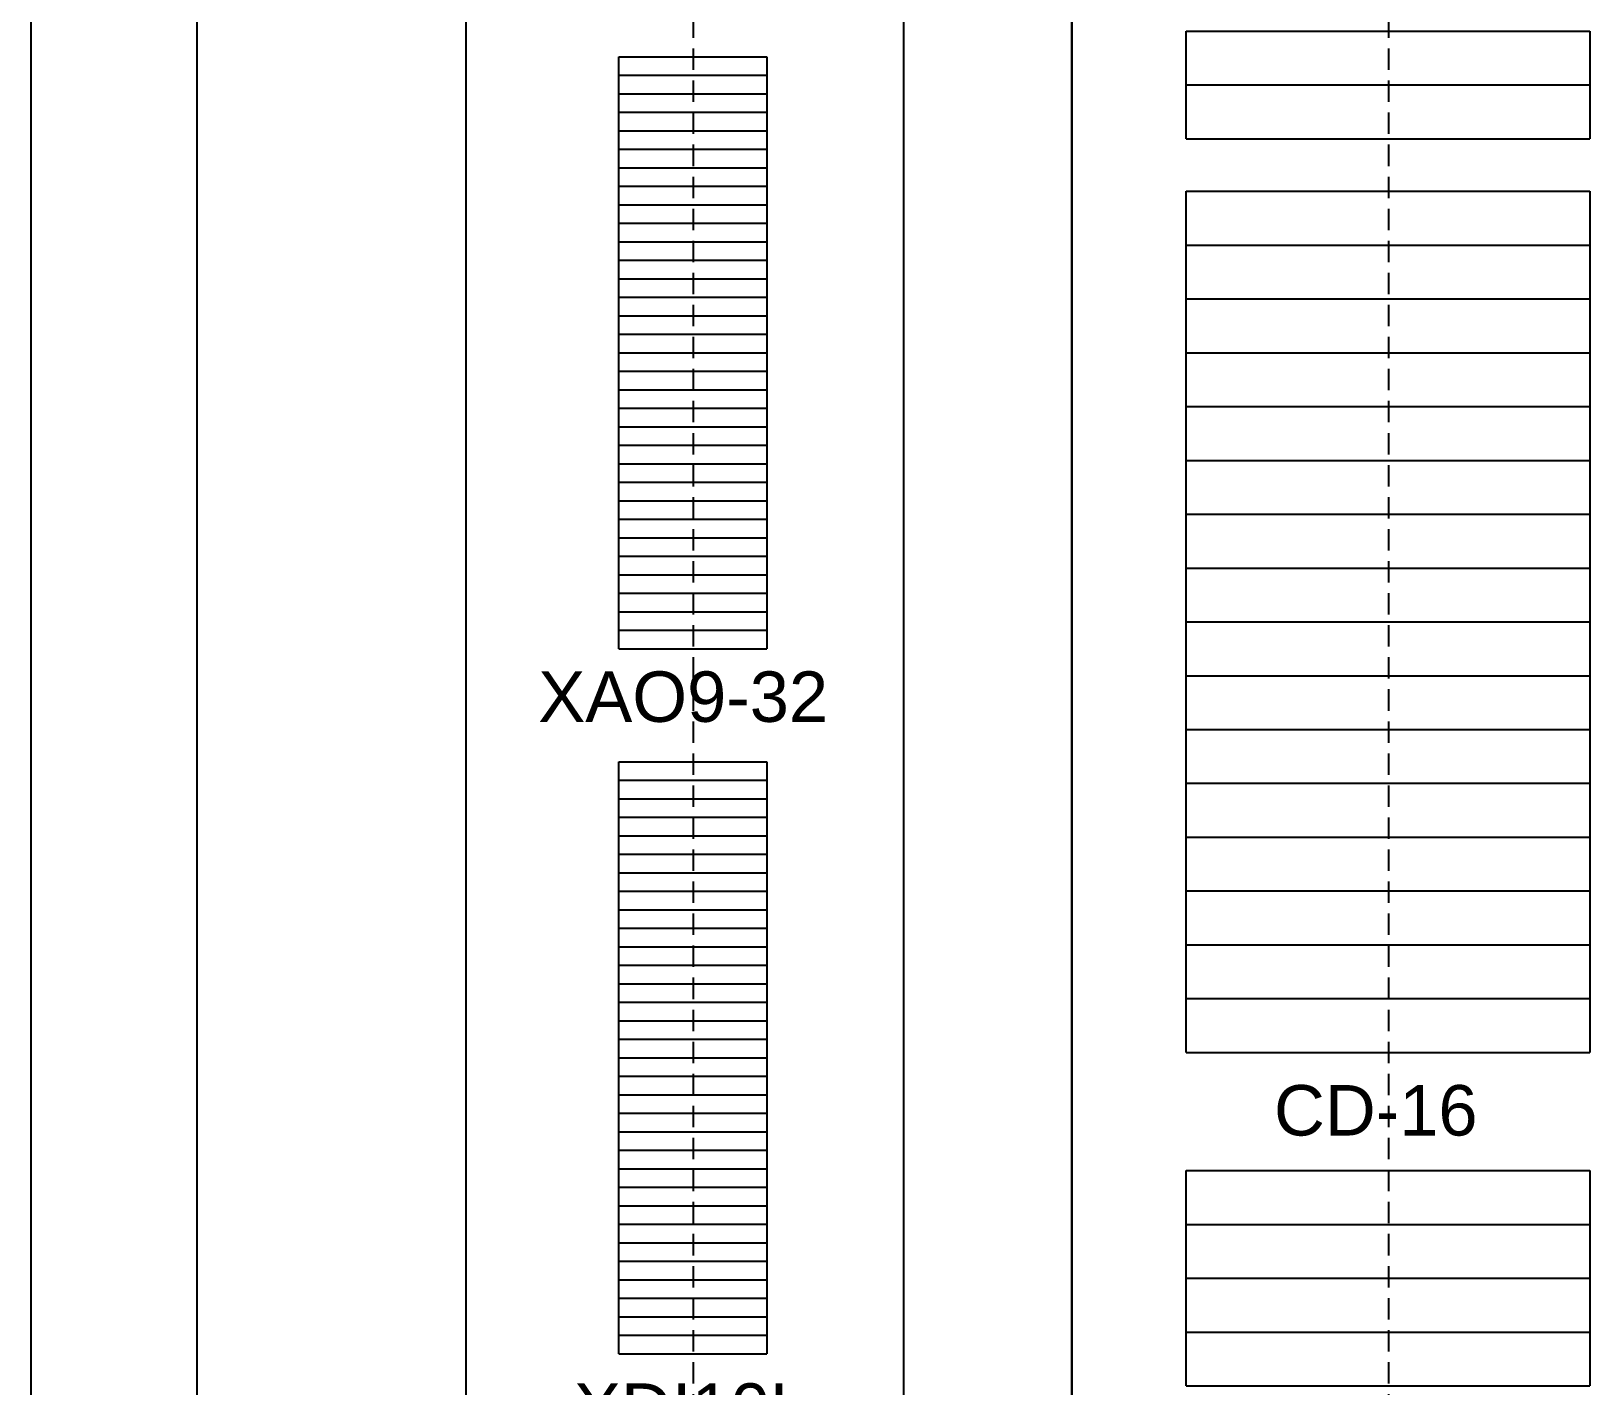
# Model space of a CAD drawing. Extents: x -159874 to -117758, y 9787 to 31117.
# Drawn here: x -148570.7 to -148107.3, y 25563 to 25965.7 of the extents above; entities that cross this region are included whole.
import ezdxf
from ezdxf.enums import TextEntityAlignment as Align

# ---------------------------------------------------------------- set-up
doc = ezdxf.new("R2010")
doc.units = 0
doc.linetypes.add('DASHED2', pattern=[9.525, 6.35, -3.175])
doc.layers.get('0').update_dxf_attribs({"linetype": 'CONTINUOUS'})
doc.styles.add('Arial', font='arial.ttf')

msp = doc.modelspace()

# ---------------------------------------------------------------- linework, layer by layer
at = {"color": 6}
msp.add_line((-148570.68407, 24582.60839), (-148570.68407, 26582.60839), dxfattribs=at)
at = {"color": 4}
for p, q in [((-148521.30907, 24832.60839), (-148521.30907, 26522.60839)), ((-148521.30907, 24632.60839), (-148521.30907, 26522.60839)), ((-148441.30907, 24782.60839), (-148441.30907, 26212.60839)), ((-148311.30907, 26212.60839), (-148311.30907, 24782.60839)), ((-148261.30907, 26212.60839), (-148261.30907, 24782.60839)), ((-148261.30907, 24782.60839), (-148261.30907, 26212.60839))]:
    msp.add_line(p, q, dxfattribs=at)
at = {"color": 1, "linetype": 'DASHED2'}
for p, q in [((-148373.80063, 24782.60839), (-148373.80063, 26212.60839)), ((-148167.07816, 24782.60839), (-148167.07816, 26212.60839))]:
    msp.add_line(p, q, dxfattribs=at)
at = {"color": 3}
for p, q in [((-148227.27654, 25965.69635), (-148107.27654, 25965.69635)), ((-148227.27654, 25965.69635), (-148107.27654, 25965.69635)), ((-148227.27654, 25965.69635), (-148107.27654, 25965.69635)), ((-148227.27654, 25965.69635), (-148107.27654, 25965.69635)), ((-148227.27654, 25949.69637), (-148227.27654, 25965.69635)), ((-148107.27654, 25965.69635), (-148107.27654, 25949.69637)), ((-148227.27654, 25949.69637), (-148107.27654, 25949.69637)), ((-148227.27654, 25949.69637), (-148107.27654, 25949.69637)), ((-148227.27654, 25949.69637), (-148107.27654, 25949.69637)), ((-148227.27654, 25949.69637), (-148107.27654, 25949.69637)), ((-148227.27654, 25949.69637), (-148107.27654, 25949.69637)), ((-148227.27654, 25949.69637), (-148107.27654, 25949.69637)), ((-148227.27654, 25949.69635), (-148107.27654, 25949.69635)), ((-148227.27654, 25949.69635), (-148107.27654, 25949.69635)), ((-148227.27654, 25949.69635), (-148107.27654, 25949.69635)), ((-148227.27654, 25949.69635), (-148107.27654, 25949.69635)), ((-148227.27654, 25933.69637), (-148227.27654, 25949.69635)), ((-148107.27654, 25949.69635), (-148107.27654, 25933.69637)), ((-148227.27654, 25933.69637), (-148107.27654, 25933.69637)), ((-148227.27654, 25933.69637), (-148107.27654, 25933.69637)), ((-148227.27654, 25933.69637), (-148107.27654, 25933.69637)), ((-148227.27654, 25933.69635), (-148107.27654, 25933.69635)), ((-148227.27654, 25933.69635), (-148107.27654, 25933.69635)), ((-148227.27654, 25918.08492), (-148107.27654, 25918.08492)), ((-148227.27654, 25918.08492), (-148107.27654, 25918.08492)), ((-148227.27654, 25918.08492), (-148107.27654, 25918.08492)), ((-148227.27654, 25918.0849), (-148107.27654, 25918.0849)), ((-148227.27654, 25918.0849), (-148107.27654, 25918.0849)), ((-148227.27654, 25902.08492), (-148227.27654, 25918.0849)), ((-148107.27654, 25918.0849), (-148107.27654, 25902.08492)), ((-148227.27654, 25902.08492), (-148107.27654, 25902.08492)), ((-148227.27654, 25902.08492), (-148107.27654, 25902.08492)), ((-148227.27654, 25902.08492), (-148107.27654, 25902.08492)), ((-148227.27654, 25902.08492), (-148107.27654, 25902.08492)), ((-148227.27654, 25902.08492), (-148107.27654, 25902.08492)), ((-148227.27654, 25902.08492), (-148107.27654, 25902.08492)), ((-148227.27654, 25902.0849), (-148107.27654, 25902.0849)), ((-148227.27654, 25902.0849), (-148107.27654, 25902.0849)), ((-148227.27654, 25902.0849), (-148107.27654, 25902.0849)), ((-148227.27654, 25902.0849), (-148107.27654, 25902.0849)), ((-148227.27654, 25886.08492), (-148227.27654, 25902.0849)), ((-148107.27654, 25902.0849), (-148107.27654, 25886.08492)), ((-148227.27654, 25886.08492), (-148107.27654, 25886.08492)), ((-148227.27654, 25886.08492), (-148107.27654, 25886.08492)), ((-148227.27654, 25886.08492), (-148107.27654, 25886.08492)), ((-148227.27654, 25886.08492), (-148107.27654, 25886.08492)), ((-148227.27654, 25886.08492), (-148107.27654, 25886.08492)), ((-148227.27654, 25886.08492), (-148107.27654, 25886.08492)), ((-148227.27654, 25886.0849), (-148107.27654, 25886.0849)), ((-148227.27654, 25886.0849), (-148107.27654, 25886.0849)), ((-148227.27654, 25886.0849), (-148107.27654, 25886.0849)), ((-148227.27654, 25886.0849), (-148107.27654, 25886.0849)), ((-148227.27654, 25870.08492), (-148227.27654, 25886.0849)), ((-148107.27654, 25886.0849), (-148107.27654, 25870.08492)), ((-148227.27654, 25870.08492), (-148107.27654, 25870.08492)), ((-148227.27654, 25870.08492), (-148107.27654, 25870.08492)), ((-148227.27654, 25870.08492), (-148107.27654, 25870.08492)), ((-148227.27654, 25870.08492), (-148107.27654, 25870.08492)), ((-148227.27654, 25870.08492), (-148107.27654, 25870.08492)), ((-148227.27654, 25870.08492), (-148107.27654, 25870.08492)), ((-148227.27654, 25870.0849), (-148107.27654, 25870.0849)), ((-148227.27654, 25870.0849), (-148107.27654, 25870.0849)), ((-148227.27654, 25870.0849), (-148107.27654, 25870.0849)), ((-148227.27654, 25870.0849), (-148107.27654, 25870.0849)), ((-148227.27654, 25854.08492), (-148227.27654, 25870.0849)), ((-148107.27654, 25870.0849), (-148107.27654, 25854.08492)), ((-148227.27654, 25854.08492), (-148107.27654, 25854.08492)), ((-148227.27654, 25854.08492), (-148107.27654, 25854.08492)), ((-148227.27654, 25854.08492), (-148107.27654, 25854.08492)), ((-148227.27654, 25854.08492), (-148107.27654, 25854.08492)), ((-148227.27654, 25854.08492), (-148107.27654, 25854.08492)), ((-148227.27654, 25854.08492), (-148107.27654, 25854.08492)), ((-148227.27654, 25854.0849), (-148107.27654, 25854.0849)), ((-148227.27654, 25854.0849), (-148107.27654, 25854.0849)), ((-148227.27654, 25854.0849), (-148107.27654, 25854.0849)), ((-148227.27654, 25854.0849), (-148107.27654, 25854.0849)), ((-148227.27654, 25838.08492), (-148227.27654, 25854.0849)), ((-148107.27654, 25854.0849), (-148107.27654, 25838.08492)), ((-148227.27654, 25838.08492), (-148107.27654, 25838.08492)), ((-148227.27654, 25838.08492), (-148107.27654, 25838.08492)), ((-148227.27654, 25838.08492), (-148107.27654, 25838.08492)), ((-148227.27654, 25838.08492), (-148107.27654, 25838.08492)), ((-148227.27654, 25838.08492), (-148107.27654, 25838.08492)), ((-148227.27654, 25838.08492), (-148107.27654, 25838.08492)), ((-148227.27654, 25838.0849), (-148107.27654, 25838.0849)), ((-148227.27654, 25838.0849), (-148107.27654, 25838.0849)), ((-148227.27654, 25838.0849), (-148107.27654, 25838.0849)), ((-148227.27654, 25838.0849), (-148107.27654, 25838.0849)), ((-148227.27654, 25822.08492), (-148227.27654, 25838.0849)), ((-148107.27654, 25838.0849), (-148107.27654, 25822.08492)), ((-148227.27654, 25822.08492), (-148107.27654, 25822.08492)), ((-148227.27654, 25822.08492), (-148107.27654, 25822.08492)), ((-148227.27654, 25822.08492), (-148107.27654, 25822.08492)), ((-148227.27654, 25822.08492), (-148107.27654, 25822.08492)), ((-148227.27654, 25822.08492), (-148107.27654, 25822.08492)), ((-148227.27654, 25822.08492), (-148107.27654, 25822.08492)), ((-148227.27654, 25822.0849), (-148107.27654, 25822.0849)), ((-148227.27654, 25822.0849), (-148107.27654, 25822.0849)), ((-148227.27654, 25822.0849), (-148107.27654, 25822.0849)), ((-148227.27654, 25822.0849), (-148107.27654, 25822.0849)), ((-148227.27654, 25806.08492), (-148227.27654, 25822.0849)), ((-148107.27654, 25822.0849), (-148107.27654, 25806.08492)), ((-148227.27654, 25806.08492), (-148107.27654, 25806.08492)), ((-148227.27654, 25806.08492), (-148107.27654, 25806.08492)), ((-148227.27654, 25806.08492), (-148107.27654, 25806.08492)), ((-148227.27654, 25806.08492), (-148107.27654, 25806.08492)), ((-148227.27654, 25806.08492), (-148107.27654, 25806.08492)), ((-148227.27654, 25806.08492), (-148107.27654, 25806.08492)), ((-148227.27654, 25806.0849), (-148107.27654, 25806.0849)), ((-148227.27654, 25806.0849), (-148107.27654, 25806.0849)), ((-148227.27654, 25806.0849), (-148107.27654, 25806.0849)), ((-148227.27654, 25806.0849), (-148107.27654, 25806.0849)), ((-148227.27654, 25790.08492), (-148227.27654, 25806.0849)), ((-148107.27654, 25806.0849), (-148107.27654, 25790.08492)), ((-148227.27654, 25790.08492), (-148107.27654, 25790.08492)), ((-148227.27654, 25790.08492), (-148107.27654, 25790.08492)), ((-148227.27654, 25790.08492), (-148107.27654, 25790.08492)), ((-148227.27654, 25790.08492), (-148107.27654, 25790.08492)), ((-148227.27654, 25790.08492), (-148107.27654, 25790.08492)), ((-148227.27654, 25790.08492), (-148107.27654, 25790.08492)), ((-148227.27654, 25790.0849), (-148107.27654, 25790.0849)), ((-148227.27654, 25790.0849), (-148107.27654, 25790.0849)), ((-148227.27654, 25790.0849), (-148107.27654, 25790.0849)), ((-148227.27654, 25790.0849), (-148107.27654, 25790.0849)), ((-148227.27654, 25774.08492), (-148227.27654, 25790.0849)), ((-148107.27654, 25790.0849), (-148107.27654, 25774.08492)), ((-148227.27654, 25774.08492), (-148107.27654, 25774.08492)), ((-148227.27654, 25774.08492), (-148107.27654, 25774.08492)), ((-148227.27654, 25774.08492), (-148107.27654, 25774.08492)), ((-148227.27654, 25774.08492), (-148107.27654, 25774.08492)), ((-148227.27654, 25774.08492), (-148107.27654, 25774.08492)), ((-148227.27654, 25774.08492), (-148107.27654, 25774.08492)), ((-148227.27654, 25774.0849), (-148107.27654, 25774.0849)), ((-148227.27654, 25774.0849), (-148107.27654, 25774.0849)), ((-148227.27654, 25774.0849), (-148107.27654, 25774.0849)), ((-148227.27654, 25774.0849), (-148107.27654, 25774.0849)), ((-148227.27654, 25758.08492), (-148227.27654, 25774.0849)), ((-148107.27654, 25774.0849), (-148107.27654, 25758.08492)), ((-148227.27654, 25758.08492), (-148107.27654, 25758.08492)), ((-148227.27654, 25758.08492), (-148107.27654, 25758.08492)), ((-148227.27654, 25758.08492), (-148107.27654, 25758.08492)), ((-148227.27654, 25758.08492), (-148107.27654, 25758.08492)), ((-148227.27654, 25758.08492), (-148107.27654, 25758.08492)), ((-148227.27654, 25758.08492), (-148107.27654, 25758.08492)), ((-148227.27654, 25758.0849), (-148107.27654, 25758.0849)), ((-148227.27654, 25758.0849), (-148107.27654, 25758.0849)), ((-148227.27654, 25758.0849), (-148107.27654, 25758.0849)), ((-148227.27654, 25758.0849), (-148107.27654, 25758.0849)), ((-148227.27654, 25742.08492), (-148227.27654, 25758.0849)), ((-148107.27654, 25758.0849), (-148107.27654, 25742.08492)), ((-148227.27654, 25742.08492), (-148107.27654, 25742.08492)), ((-148227.27654, 25742.08492), (-148107.27654, 25742.08492)), ((-148227.27654, 25742.08492), (-148107.27654, 25742.08492)), ((-148227.27654, 25742.08492), (-148107.27654, 25742.08492)), ((-148227.27654, 25742.08492), (-148107.27654, 25742.08492)), ((-148227.27654, 25742.08492), (-148107.27654, 25742.08492)), ((-148227.27654, 25742.0849), (-148107.27654, 25742.0849)), ((-148227.27654, 25742.0849), (-148107.27654, 25742.0849)), ((-148227.27654, 25742.0849), (-148107.27654, 25742.0849)), ((-148227.27654, 25742.0849), (-148107.27654, 25742.0849)), ((-148227.27654, 25726.08492), (-148227.27654, 25742.0849)), ((-148107.27654, 25742.0849), (-148107.27654, 25726.08492)), ((-148227.27654, 25726.08492), (-148107.27654, 25726.08492)), ((-148227.27654, 25726.08492), (-148107.27654, 25726.08492)), ((-148227.27654, 25726.08492), (-148107.27654, 25726.08492)), ((-148227.27654, 25726.08492), (-148107.27654, 25726.08492)), ((-148227.27654, 25726.08492), (-148107.27654, 25726.08492)), ((-148227.27654, 25726.08492), (-148107.27654, 25726.08492)), ((-148227.27654, 25726.0849), (-148107.27654, 25726.0849)), ((-148227.27654, 25726.0849), (-148107.27654, 25726.0849)), ((-148227.27654, 25726.0849), (-148107.27654, 25726.0849)), ((-148227.27654, 25726.0849), (-148107.27654, 25726.0849)), ((-148227.27654, 25710.08492), (-148227.27654, 25726.0849)), ((-148107.27654, 25726.0849), (-148107.27654, 25710.08492)), ((-148227.27654, 25710.08492), (-148107.27654, 25710.08492)), ((-148227.27654, 25710.08492), (-148107.27654, 25710.08492)), ((-148227.27654, 25710.08492), (-148107.27654, 25710.08492)), ((-148227.27654, 25710.08492), (-148107.27654, 25710.08492)), ((-148227.27654, 25710.08492), (-148107.27654, 25710.08492)), ((-148227.27654, 25710.08492), (-148107.27654, 25710.08492)), ((-148227.27654, 25710.0849), (-148107.27654, 25710.0849)), ((-148227.27654, 25710.0849), (-148107.27654, 25710.0849)), ((-148227.27654, 25710.0849), (-148107.27654, 25710.0849)), ((-148227.27654, 25710.0849), (-148107.27654, 25710.0849)), ((-148227.27654, 25694.08492), (-148227.27654, 25710.0849)), ((-148107.27654, 25710.0849), (-148107.27654, 25694.08492)), ((-148227.27654, 25694.08492), (-148107.27654, 25694.08492)), ((-148227.27654, 25694.08492), (-148107.27654, 25694.08492)), ((-148227.27654, 25694.08492), (-148107.27654, 25694.08492)), ((-148227.27654, 25694.08492), (-148107.27654, 25694.08492)), ((-148227.27654, 25694.08492), (-148107.27654, 25694.08492)), ((-148227.27654, 25694.08492), (-148107.27654, 25694.08492)), ((-148227.27654, 25694.0849), (-148107.27654, 25694.0849)), ((-148227.27654, 25694.0849), (-148107.27654, 25694.0849)), ((-148227.27654, 25694.0849), (-148107.27654, 25694.0849)), ((-148227.27654, 25694.0849), (-148107.27654, 25694.0849)), ((-148227.27654, 25678.08492), (-148227.27654, 25694.0849)), ((-148107.27654, 25694.0849), (-148107.27654, 25678.08492)), ((-148227.27654, 25678.08492), (-148107.27654, 25678.08492)), ((-148227.27654, 25678.08492), (-148107.27654, 25678.08492)), ((-148227.27654, 25678.08492), (-148107.27654, 25678.08492)), ((-148227.27654, 25678.08492), (-148107.27654, 25678.08492)), ((-148227.27654, 25678.08492), (-148107.27654, 25678.08492)), ((-148227.27654, 25678.08492), (-148107.27654, 25678.08492)), ((-148227.27654, 25678.0849), (-148107.27654, 25678.0849)), ((-148227.27654, 25678.0849), (-148107.27654, 25678.0849)), ((-148227.27654, 25678.0849), (-148107.27654, 25678.0849)), ((-148227.27654, 25678.0849), (-148107.27654, 25678.0849)), ((-148227.27654, 25662.08492), (-148227.27654, 25678.0849)), ((-148107.27654, 25678.0849), (-148107.27654, 25662.08492)), ((-148227.27654, 25662.08492), (-148107.27654, 25662.08492)), ((-148227.27654, 25662.08492), (-148107.27654, 25662.08492)), ((-148227.27654, 25662.08492), (-148107.27654, 25662.08492)), ((-148227.27654, 25662.0849), (-148107.27654, 25662.0849)), ((-148227.27654, 25662.0849), (-148107.27654, 25662.0849)), ((-148227.27654, 25626.96431), (-148107.27654, 25626.96431)), ((-148227.27654, 25626.9643), (-148107.27654, 25626.9643)), ((-148227.27654, 25610.96431), (-148227.27654, 25626.9643)), ((-148107.27654, 25626.9643), (-148107.27654, 25610.96431)), ((-148227.27654, 25610.96431), (-148107.27654, 25610.96431)), ((-148227.27654, 25610.96431), (-148107.27654, 25610.96431)), ((-148227.27654, 25610.96431), (-148107.27654, 25610.96431)), ((-148227.27654, 25610.96431), (-148107.27654, 25610.96431)), ((-148227.27654, 25610.9643), (-148107.27654, 25610.9643)), ((-148227.27654, 25610.9643), (-148107.27654, 25610.9643)), ((-148227.27654, 25610.9643), (-148107.27654, 25610.9643)), ((-148227.27654, 25594.96431), (-148227.27654, 25610.9643)), ((-148107.27654, 25610.9643), (-148107.27654, 25594.96431)), ((-148227.27654, 25594.96431), (-148107.27654, 25594.96431)), ((-148227.27654, 25594.96431), (-148107.27654, 25594.96431)), ((-148227.27654, 25594.96431), (-148107.27654, 25594.96431)), ((-148227.27654, 25594.96431), (-148107.27654, 25594.96431)), ((-148227.27654, 25594.9643), (-148107.27654, 25594.9643)), ((-148227.27654, 25594.9643), (-148107.27654, 25594.9643)), ((-148227.27654, 25594.9643), (-148107.27654, 25594.9643)), ((-148227.27654, 25578.96431), (-148227.27654, 25594.9643)), ((-148107.27654, 25594.9643), (-148107.27654, 25578.96431)), ((-148227.27654, 25578.96431), (-148107.27654, 25578.96431)), ((-148227.27654, 25578.96431), (-148107.27654, 25578.96431)), ((-148227.27654, 25578.96431), (-148107.27654, 25578.96431)), ((-148227.27654, 25578.96431), (-148107.27654, 25578.96431)), ((-148227.27654, 25578.9643), (-148107.27654, 25578.9643)), ((-148227.27654, 25578.9643), (-148107.27654, 25578.9643)), ((-148227.27654, 25578.9643), (-148107.27654, 25578.9643)), ((-148227.27654, 25562.96431), (-148227.27654, 25578.9643)), ((-148107.27654, 25578.9643), (-148107.27654, 25562.96431)), ((-148227.27654, 25562.96431), (-148107.27654, 25562.96431)), ((-148227.27654, 25562.96431), (-148107.27654, 25562.96431)), ((-148227.27654, 25562.96431), (-148107.27654, 25562.96431)), ((-148227.27654, 25562.96431), (-148107.27654, 25562.96431))]:
    msp.add_line(p, q, dxfattribs=at)
at = {"color": 0}
for p, q in [((-148396.00948, 25952.60757), (-148396.00948, 25958.10757)), ((-148396.00948, 25958.10757), (-148352.00948, 25958.10757)), ((-148352.00948, 25958.10757), (-148352.00948, 25952.60757)), ((-148396.00948, 25952.60757), (-148352.00948, 25952.60757)), ((-148396.00948, 25952.60757), (-148352.00948, 25952.60757)), ((-148396.00948, 25952.60757), (-148352.00948, 25952.60757)), ((-148396.00948, 25947.10757), (-148396.00948, 25952.60757)), ((-148396.00948, 25952.60757), (-148352.00948, 25952.60757)), ((-148352.00948, 25952.60757), (-148352.00948, 25947.10757)), ((-148396.00948, 25947.10757), (-148352.00948, 25947.10757)), ((-148396.00948, 25947.10757), (-148352.00948, 25947.10757)), ((-148396.00948, 25947.10757), (-148352.00948, 25947.10757)), ((-148396.00948, 25941.60757), (-148396.00948, 25947.10757)), ((-148396.00948, 25947.10757), (-148352.00948, 25947.10757)), ((-148352.00948, 25947.10757), (-148352.00948, 25941.60757)), ((-148396.00948, 25941.60757), (-148352.00948, 25941.60757)), ((-148396.00948, 25941.60757), (-148352.00948, 25941.60757)), ((-148396.00948, 25941.60757), (-148352.00948, 25941.60757)), ((-148396.00948, 25936.10757), (-148396.00948, 25941.60757)), ((-148396.00948, 25941.60757), (-148352.00948, 25941.60757)), ((-148352.00948, 25941.60757), (-148352.00948, 25936.10757)), ((-148396.00948, 25936.10757), (-148352.00948, 25936.10757)), ((-148396.00948, 25936.10757), (-148352.00948, 25936.10757)), ((-148396.00948, 25936.10757), (-148352.00948, 25936.10757)), ((-148396.00948, 25930.60757), (-148396.00948, 25936.10757)), ((-148396.00948, 25936.10757), (-148352.00948, 25936.10757)), ((-148352.00948, 25936.10757), (-148352.00948, 25930.60757)), ((-148396.00948, 25930.60757), (-148352.00948, 25930.60757)), ((-148396.00948, 25930.60757), (-148352.00948, 25930.60757)), ((-148396.00948, 25930.60757), (-148352.00948, 25930.60757)), ((-148396.00948, 25925.10757), (-148396.00948, 25930.60757)), ((-148396.00948, 25930.60757), (-148352.00948, 25930.60757)), ((-148352.00948, 25930.60757), (-148352.00948, 25925.10757)), ((-148396.00948, 25925.10757), (-148352.00948, 25925.10757)), ((-148396.00948, 25925.10757), (-148352.00948, 25925.10757)), ((-148396.00948, 25925.10757), (-148352.00948, 25925.10757)), ((-148396.00948, 25919.60757), (-148396.00948, 25925.10757)), ((-148396.00948, 25925.10757), (-148352.00948, 25925.10757)), ((-148352.00948, 25925.10757), (-148352.00948, 25919.60757)), ((-148396.00948, 25919.60757), (-148352.00948, 25919.60757)), ((-148396.00948, 25919.60757), (-148352.00948, 25919.60757)), ((-148396.00948, 25919.60757), (-148352.00948, 25919.60757)), ((-148396.00948, 25914.10757), (-148396.00948, 25919.60757)), ((-148396.00948, 25919.60757), (-148352.00948, 25919.60757)), ((-148352.00948, 25919.60757), (-148352.00948, 25914.10757)), ((-148396.00948, 25914.10757), (-148352.00948, 25914.10757)), ((-148396.00948, 25914.10757), (-148352.00948, 25914.10757)), ((-148396.00948, 25914.10757), (-148352.00948, 25914.10757)), ((-148396.00948, 25908.60757), (-148396.00948, 25914.10757)), ((-148396.00948, 25914.10757), (-148352.00948, 25914.10757)), ((-148352.00948, 25914.10757), (-148352.00948, 25908.60757)), ((-148396.00948, 25908.60757), (-148352.00948, 25908.60757)), ((-148396.00948, 25908.60757), (-148352.00948, 25908.60757)), ((-148396.00948, 25908.60757), (-148352.00948, 25908.60757)), ((-148396.00948, 25903.10757), (-148396.00948, 25908.60757)), ((-148396.00948, 25908.60757), (-148352.00948, 25908.60757)), ((-148352.00948, 25908.60757), (-148352.00948, 25903.10757)), ((-148396.00948, 25903.10757), (-148352.00948, 25903.10757)), ((-148396.00948, 25903.10757), (-148352.00948, 25903.10757)), ((-148396.00948, 25903.10757), (-148352.00948, 25903.10757)), ((-148396.00948, 25897.60757), (-148396.00948, 25903.10757)), ((-148396.00948, 25903.10757), (-148352.00948, 25903.10757)), ((-148352.00948, 25903.10757), (-148352.00948, 25897.60757)), ((-148396.00948, 25897.60757), (-148352.00948, 25897.60757)), ((-148396.00948, 25897.60757), (-148352.00948, 25897.60757)), ((-148396.00948, 25897.60757), (-148352.00948, 25897.60757)), ((-148396.00948, 25892.10757), (-148396.00948, 25897.60757)), ((-148396.00948, 25897.60757), (-148352.00948, 25897.60757)), ((-148352.00948, 25897.60757), (-148352.00948, 25892.10757)), ((-148396.00948, 25892.10757), (-148352.00948, 25892.10757)), ((-148396.00948, 25892.10757), (-148352.00948, 25892.10757)), ((-148396.00948, 25892.10757), (-148352.00948, 25892.10757)), ((-148396.00948, 25886.60757), (-148396.00948, 25892.10757)), ((-148396.00948, 25892.10757), (-148352.00948, 25892.10757)), ((-148352.00948, 25892.10757), (-148352.00948, 25886.60757)), ((-148396.00948, 25886.60757), (-148352.00948, 25886.60757)), ((-148396.00948, 25886.60757), (-148352.00948, 25886.60757)), ((-148396.00948, 25886.60757), (-148352.00948, 25886.60757)), ((-148396.00948, 25881.10757), (-148396.00948, 25886.60757)), ((-148396.00948, 25886.60757), (-148352.00948, 25886.60757)), ((-148352.00948, 25886.60757), (-148352.00948, 25881.10757)), ((-148396.00948, 25881.10757), (-148352.00948, 25881.10757)), ((-148396.00948, 25881.10757), (-148352.00948, 25881.10757)), ((-148396.00948, 25881.10757), (-148352.00948, 25881.10757)), ((-148396.00948, 25875.60757), (-148396.00948, 25881.10757)), ((-148396.00948, 25881.10757), (-148352.00948, 25881.10757)), ((-148352.00948, 25881.10757), (-148352.00948, 25875.60757)), ((-148396.00948, 25875.60757), (-148352.00948, 25875.60757)), ((-148396.00948, 25875.60757), (-148352.00948, 25875.60757)), ((-148396.00948, 25875.60757), (-148352.00948, 25875.60757)), ((-148396.00948, 25870.10757), (-148396.00948, 25875.60757)), ((-148396.00948, 25875.60757), (-148352.00948, 25875.60757)), ((-148352.00948, 25875.60757), (-148352.00948, 25870.10757)), ((-148396.00948, 25870.10757), (-148352.00948, 25870.10757)), ((-148396.00948, 25870.10757), (-148352.00948, 25870.10757)), ((-148396.00948, 25870.10757), (-148352.00948, 25870.10757)), ((-148396.00948, 25864.60757), (-148396.00948, 25870.10757)), ((-148396.00948, 25870.10757), (-148352.00948, 25870.10757)), ((-148352.00948, 25870.10757), (-148352.00948, 25864.60757)), ((-148396.00948, 25864.60757), (-148352.00948, 25864.60757)), ((-148396.00948, 25864.60757), (-148352.00948, 25864.60757)), ((-148396.00948, 25864.60757), (-148352.00948, 25864.60757)), ((-148396.00948, 25859.10757), (-148396.00948, 25864.60757)), ((-148396.00948, 25864.60757), (-148352.00948, 25864.60757)), ((-148352.00948, 25864.60757), (-148352.00948, 25859.10757)), ((-148396.00948, 25859.10757), (-148352.00948, 25859.10757)), ((-148396.00948, 25859.10757), (-148352.00948, 25859.10757)), ((-148396.00948, 25859.10757), (-148352.00948, 25859.10757)), ((-148396.00948, 25853.60757), (-148396.00948, 25859.10757)), ((-148396.00948, 25859.10757), (-148352.00948, 25859.10757)), ((-148352.00948, 25859.10757), (-148352.00948, 25853.60757)), ((-148396.00948, 25853.60757), (-148352.00948, 25853.60757)), ((-148396.00948, 25853.60757), (-148352.00948, 25853.60757)), ((-148396.00948, 25853.60757), (-148352.00948, 25853.60757)), ((-148396.00948, 25848.10757), (-148396.00948, 25853.60757)), ((-148396.00948, 25853.60757), (-148352.00948, 25853.60757)), ((-148352.00948, 25853.60757), (-148352.00948, 25848.10757)), ((-148396.00948, 25848.10757), (-148352.00948, 25848.10757)), ((-148396.00948, 25848.10757), (-148352.00948, 25848.10757)), ((-148396.00948, 25848.10757), (-148352.00948, 25848.10757)), ((-148396.00948, 25842.60757), (-148396.00948, 25848.10757)), ((-148396.00948, 25848.10757), (-148352.00948, 25848.10757)), ((-148352.00948, 25848.10757), (-148352.00948, 25842.60757)), ((-148396.00948, 25842.60757), (-148352.00948, 25842.60757)), ((-148396.00948, 25842.60757), (-148352.00948, 25842.60757)), ((-148396.00948, 25842.60757), (-148352.00948, 25842.60757)), ((-148396.00948, 25837.10757), (-148396.00948, 25842.60757)), ((-148396.00948, 25842.60757), (-148352.00948, 25842.60757)), ((-148352.00948, 25842.60757), (-148352.00948, 25837.10757)), ((-148396.00948, 25837.10757), (-148352.00948, 25837.10757)), ((-148396.00948, 25837.10757), (-148352.00948, 25837.10757)), ((-148396.00948, 25837.10757), (-148352.00948, 25837.10757)), ((-148396.00948, 25831.60757), (-148396.00948, 25837.10757)), ((-148396.00948, 25837.10757), (-148352.00948, 25837.10757)), ((-148352.00948, 25837.10757), (-148352.00948, 25831.60757)), ((-148396.00948, 25831.60757), (-148352.00948, 25831.60757)), ((-148396.00948, 25831.60757), (-148352.00948, 25831.60757)), ((-148396.00948, 25831.60757), (-148352.00948, 25831.60757)), ((-148396.00948, 25826.10757), (-148396.00948, 25831.60757)), ((-148396.00948, 25831.60757), (-148352.00948, 25831.60757)), ((-148352.00948, 25831.60757), (-148352.00948, 25826.10757)), ((-148396.00948, 25826.10757), (-148352.00948, 25826.10757)), ((-148396.00948, 25826.10757), (-148352.00948, 25826.10757)), ((-148396.00948, 25826.10757), (-148352.00948, 25826.10757)), ((-148396.00948, 25820.60757), (-148396.00948, 25826.10757)), ((-148396.00948, 25826.10757), (-148352.00948, 25826.10757)), ((-148352.00948, 25826.10757), (-148352.00948, 25820.60757)), ((-148396.00948, 25820.60757), (-148352.00948, 25820.60757)), ((-148396.00948, 25820.60757), (-148352.00948, 25820.60757)), ((-148396.00948, 25820.60757), (-148352.00948, 25820.60757)), ((-148396.00948, 25815.10757), (-148396.00948, 25820.60757)), ((-148396.00948, 25820.60757), (-148352.00948, 25820.60757)), ((-148352.00948, 25820.60757), (-148352.00948, 25815.10757)), ((-148396.00948, 25815.10757), (-148352.00948, 25815.10757)), ((-148396.00948, 25815.10757), (-148352.00948, 25815.10757)), ((-148396.00948, 25815.10757), (-148352.00948, 25815.10757)), ((-148396.00948, 25809.60757), (-148396.00948, 25815.10757)), ((-148396.00948, 25815.10757), (-148352.00948, 25815.10757)), ((-148352.00948, 25815.10757), (-148352.00948, 25809.60757)), ((-148396.00948, 25809.60757), (-148352.00948, 25809.60757)), ((-148396.00948, 25809.60757), (-148352.00948, 25809.60757)), ((-148396.00948, 25809.60757), (-148352.00948, 25809.60757)), ((-148396.00948, 25804.10757), (-148396.00948, 25809.60757)), ((-148396.00948, 25809.60757), (-148352.00948, 25809.60757)), ((-148352.00948, 25809.60757), (-148352.00948, 25804.10757)), ((-148396.00948, 25804.10757), (-148352.00948, 25804.10757)), ((-148396.00948, 25804.10757), (-148352.00948, 25804.10757)), ((-148396.00948, 25804.10757), (-148352.00948, 25804.10757)), ((-148396.00948, 25798.60757), (-148396.00948, 25804.10757)), ((-148396.00948, 25804.10757), (-148352.00948, 25804.10757)), ((-148352.00948, 25804.10757), (-148352.00948, 25798.60757)), ((-148396.00948, 25798.60757), (-148352.00948, 25798.60757)), ((-148396.00948, 25798.60757), (-148352.00948, 25798.60757)), ((-148396.00948, 25798.60757), (-148352.00948, 25798.60757)), ((-148396.00948, 25793.10757), (-148396.00948, 25798.60757)), ((-148396.00948, 25798.60757), (-148352.00948, 25798.60757)), ((-148352.00948, 25798.60757), (-148352.00948, 25793.10757)), ((-148396.00948, 25793.10757), (-148352.00948, 25793.10757)), ((-148396.00948, 25793.10757), (-148352.00948, 25793.10757)), ((-148396.00948, 25793.10757), (-148352.00948, 25793.10757)), ((-148396.00948, 25787.60757), (-148396.00948, 25793.10757)), ((-148396.00948, 25793.10757), (-148352.00948, 25793.10757)), ((-148352.00948, 25793.10757), (-148352.00948, 25787.60757)), ((-148396.00948, 25787.60757), (-148352.00948, 25787.60757)), ((-148396.00948, 25787.60757), (-148352.00948, 25787.60757)), ((-148396.00948, 25787.60757), (-148352.00948, 25787.60757)), ((-148396.00948, 25782.10757), (-148396.00948, 25787.60757)), ((-148396.00948, 25787.60757), (-148352.00948, 25787.60757)), ((-148352.00948, 25787.60757), (-148352.00948, 25782.10757)), ((-148396.00948, 25782.10757), (-148352.00948, 25782.10757)), ((-148396.00948, 25782.10757), (-148352.00948, 25782.10757)), ((-148396.00948, 25782.10757), (-148352.00948, 25782.10757)), ((-148396.00948, 25743.01742), (-148396.00948, 25748.51742)), ((-148396.00948, 25748.51742), (-148352.00948, 25748.51742)), ((-148352.00948, 25748.51742), (-148352.00948, 25743.01742)), ((-148396.00948, 25743.01742), (-148352.00948, 25743.01742)), ((-148396.00948, 25743.01742), (-148352.00948, 25743.01742)), ((-148396.00948, 25743.01742), (-148352.00948, 25743.01742)), ((-148396.00948, 25737.51742), (-148396.00948, 25743.01742)), ((-148396.00948, 25743.01742), (-148352.00948, 25743.01742)), ((-148352.00948, 25743.01742), (-148352.00948, 25737.51742)), ((-148396.00948, 25737.51742), (-148352.00948, 25737.51742)), ((-148396.00948, 25737.51742), (-148352.00948, 25737.51742)), ((-148396.00948, 25737.51742), (-148352.00948, 25737.51742)), ((-148396.00948, 25732.01742), (-148396.00948, 25737.51742)), ((-148396.00948, 25737.51742), (-148352.00948, 25737.51742)), ((-148352.00948, 25737.51742), (-148352.00948, 25732.01742)), ((-148396.00948, 25732.01742), (-148352.00948, 25732.01742)), ((-148396.00948, 25732.01742), (-148352.00948, 25732.01742)), ((-148396.00948, 25732.01742), (-148352.00948, 25732.01742)), ((-148396.00948, 25726.51742), (-148396.00948, 25732.01742)), ((-148396.00948, 25732.01742), (-148352.00948, 25732.01742)), ((-148352.00948, 25732.01742), (-148352.00948, 25726.51742)), ((-148396.00948, 25726.51742), (-148352.00948, 25726.51742)), ((-148396.00948, 25726.51742), (-148352.00948, 25726.51742)), ((-148396.00948, 25726.51742), (-148352.00948, 25726.51742)), ((-148396.00948, 25721.01742), (-148396.00948, 25726.51742)), ((-148396.00948, 25726.51742), (-148352.00948, 25726.51742)), ((-148352.00948, 25726.51742), (-148352.00948, 25721.01742)), ((-148396.00948, 25721.01742), (-148352.00948, 25721.01742)), ((-148396.00948, 25721.01742), (-148352.00948, 25721.01742)), ((-148396.00948, 25721.01742), (-148352.00948, 25721.01742)), ((-148396.00948, 25715.51742), (-148396.00948, 25721.01742)), ((-148396.00948, 25721.01742), (-148352.00948, 25721.01742)), ((-148352.00948, 25721.01742), (-148352.00948, 25715.51742)), ((-148396.00948, 25715.51742), (-148352.00948, 25715.51742)), ((-148396.00948, 25715.51742), (-148352.00948, 25715.51742)), ((-148396.00948, 25715.51742), (-148352.00948, 25715.51742)), ((-148396.00948, 25710.01742), (-148396.00948, 25715.51742)), ((-148396.00948, 25715.51742), (-148352.00948, 25715.51742)), ((-148352.00948, 25715.51742), (-148352.00948, 25710.01742)), ((-148396.00948, 25710.01742), (-148352.00948, 25710.01742)), ((-148396.00948, 25710.01742), (-148352.00948, 25710.01742)), ((-148396.00948, 25710.01742), (-148352.00948, 25710.01742)), ((-148396.00948, 25704.51742), (-148396.00948, 25710.01742)), ((-148396.00948, 25710.01742), (-148352.00948, 25710.01742)), ((-148352.00948, 25710.01742), (-148352.00948, 25704.51742)), ((-148396.00948, 25704.51742), (-148352.00948, 25704.51742)), ((-148396.00948, 25704.51742), (-148352.00948, 25704.51742)), ((-148396.00948, 25704.51742), (-148352.00948, 25704.51742)), ((-148396.00948, 25699.01742), (-148396.00948, 25704.51742)), ((-148396.00948, 25704.51742), (-148352.00948, 25704.51742)), ((-148352.00948, 25704.51742), (-148352.00948, 25699.01742)), ((-148396.00948, 25699.01742), (-148352.00948, 25699.01742)), ((-148396.00948, 25699.01742), (-148352.00948, 25699.01742)), ((-148396.00948, 25699.01742), (-148352.00948, 25699.01742)), ((-148396.00948, 25693.51742), (-148396.00948, 25699.01742)), ((-148396.00948, 25699.01742), (-148352.00948, 25699.01742)), ((-148352.00948, 25699.01742), (-148352.00948, 25693.51742)), ((-148396.00948, 25693.51742), (-148352.00948, 25693.51742)), ((-148396.00948, 25693.51742), (-148352.00948, 25693.51742)), ((-148396.00948, 25693.51742), (-148352.00948, 25693.51742)), ((-148396.00948, 25688.01742), (-148396.00948, 25693.51742)), ((-148396.00948, 25693.51742), (-148352.00948, 25693.51742)), ((-148352.00948, 25693.51742), (-148352.00948, 25688.01742)), ((-148396.00948, 25688.01742), (-148352.00948, 25688.01742)), ((-148396.00948, 25688.01742), (-148352.00948, 25688.01742)), ((-148396.00948, 25688.01742), (-148352.00948, 25688.01742)), ((-148396.00948, 25682.51742), (-148396.00948, 25688.01742)), ((-148396.00948, 25688.01742), (-148352.00948, 25688.01742)), ((-148352.00948, 25688.01742), (-148352.00948, 25682.51742)), ((-148396.00948, 25682.51742), (-148352.00948, 25682.51742)), ((-148396.00948, 25682.51742), (-148352.00948, 25682.51742)), ((-148396.00948, 25682.51742), (-148352.00948, 25682.51742)), ((-148396.00948, 25677.01742), (-148396.00948, 25682.51742)), ((-148396.00948, 25682.51742), (-148352.00948, 25682.51742)), ((-148352.00948, 25682.51742), (-148352.00948, 25677.01742)), ((-148396.00948, 25677.01742), (-148352.00948, 25677.01742)), ((-148396.00948, 25677.01742), (-148352.00948, 25677.01742)), ((-148396.00948, 25677.01742), (-148352.00948, 25677.01742)), ((-148396.00948, 25671.51742), (-148396.00948, 25677.01742)), ((-148396.00948, 25677.01742), (-148352.00948, 25677.01742)), ((-148352.00948, 25677.01742), (-148352.00948, 25671.51742)), ((-148396.00948, 25671.51742), (-148352.00948, 25671.51742)), ((-148396.00948, 25671.51742), (-148352.00948, 25671.51742)), ((-148396.00948, 25671.51742), (-148352.00948, 25671.51742)), ((-148396.00948, 25666.01742), (-148396.00948, 25671.51742)), ((-148396.00948, 25671.51742), (-148352.00948, 25671.51742)), ((-148352.00948, 25671.51742), (-148352.00948, 25666.01742)), ((-148396.00948, 25666.01742), (-148352.00948, 25666.01742)), ((-148396.00948, 25666.01742), (-148352.00948, 25666.01742)), ((-148396.00948, 25666.01742), (-148352.00948, 25666.01742)), ((-148396.00948, 25660.51742), (-148396.00948, 25666.01742)), ((-148396.00948, 25666.01742), (-148352.00948, 25666.01742)), ((-148352.00948, 25666.01742), (-148352.00948, 25660.51742)), ((-148396.00948, 25660.51742), (-148352.00948, 25660.51742)), ((-148396.00948, 25660.51742), (-148352.00948, 25660.51742)), ((-148396.00948, 25660.51742), (-148352.00948, 25660.51742)), ((-148396.00948, 25655.01742), (-148396.00948, 25660.51742)), ((-148396.00948, 25660.51742), (-148352.00948, 25660.51742)), ((-148352.00948, 25660.51742), (-148352.00948, 25655.01742)), ((-148396.00948, 25655.01742), (-148352.00948, 25655.01742)), ((-148396.00948, 25655.01742), (-148352.00948, 25655.01742)), ((-148396.00948, 25655.01742), (-148352.00948, 25655.01742)), ((-148396.00948, 25649.51742), (-148396.00948, 25655.01742)), ((-148396.00948, 25655.01742), (-148352.00948, 25655.01742)), ((-148352.00948, 25655.01742), (-148352.00948, 25649.51742)), ((-148396.00948, 25649.51742), (-148352.00948, 25649.51742)), ((-148396.00948, 25649.51742), (-148352.00948, 25649.51742)), ((-148396.00948, 25649.51742), (-148352.00948, 25649.51742)), ((-148396.00948, 25644.01742), (-148396.00948, 25649.51742)), ((-148396.00948, 25649.51742), (-148352.00948, 25649.51742)), ((-148352.00948, 25649.51742), (-148352.00948, 25644.01742)), ((-148396.00948, 25644.01742), (-148352.00948, 25644.01742)), ((-148396.00948, 25644.01742), (-148352.00948, 25644.01742)), ((-148396.00948, 25644.01742), (-148352.00948, 25644.01742)), ((-148396.00948, 25638.51742), (-148396.00948, 25644.01742)), ((-148396.00948, 25644.01742), (-148352.00948, 25644.01742)), ((-148352.00948, 25644.01742), (-148352.00948, 25638.51742)), ((-148396.00948, 25638.51742), (-148352.00948, 25638.51742)), ((-148396.00948, 25638.51742), (-148352.00948, 25638.51742)), ((-148396.00948, 25638.51742), (-148352.00948, 25638.51742)), ((-148396.00948, 25633.01742), (-148396.00948, 25638.51742)), ((-148396.00948, 25638.51742), (-148352.00948, 25638.51742)), ((-148352.00948, 25638.51742), (-148352.00948, 25633.01742)), ((-148396.00948, 25633.01742), (-148352.00948, 25633.01742)), ((-148396.00948, 25633.01742), (-148352.00948, 25633.01742)), ((-148396.00948, 25633.01742), (-148352.00948, 25633.01742)), ((-148396.00948, 25627.51742), (-148396.00948, 25633.01742)), ((-148396.00948, 25633.01742), (-148352.00948, 25633.01742)), ((-148352.00948, 25633.01742), (-148352.00948, 25627.51742)), ((-148396.00948, 25627.51742), (-148352.00948, 25627.51742)), ((-148396.00948, 25627.51742), (-148352.00948, 25627.51742)), ((-148396.00948, 25627.51742), (-148352.00948, 25627.51742)), ((-148396.00948, 25622.01742), (-148396.00948, 25627.51742)), ((-148396.00948, 25627.51742), (-148352.00948, 25627.51742)), ((-148352.00948, 25627.51742), (-148352.00948, 25622.01742)), ((-148396.00948, 25622.01742), (-148352.00948, 25622.01742)), ((-148396.00948, 25622.01742), (-148352.00948, 25622.01742)), ((-148396.00948, 25622.01742), (-148352.00948, 25622.01742)), ((-148396.00948, 25616.51742), (-148396.00948, 25622.01742)), ((-148396.00948, 25622.01742), (-148352.00948, 25622.01742)), ((-148352.00948, 25622.01742), (-148352.00948, 25616.51742)), ((-148396.00948, 25616.51742), (-148352.00948, 25616.51742)), ((-148396.00948, 25616.51742), (-148352.00948, 25616.51742)), ((-148396.00948, 25616.51742), (-148352.00948, 25616.51742)), ((-148396.00948, 25611.01742), (-148396.00948, 25616.51742)), ((-148396.00948, 25616.51742), (-148352.00948, 25616.51742)), ((-148352.00948, 25616.51742), (-148352.00948, 25611.01742)), ((-148396.00948, 25611.01742), (-148352.00948, 25611.01742)), ((-148396.00948, 25611.01742), (-148352.00948, 25611.01742)), ((-148396.00948, 25611.01742), (-148352.00948, 25611.01742)), ((-148396.00948, 25605.51742), (-148396.00948, 25611.01742)), ((-148396.00948, 25611.01742), (-148352.00948, 25611.01742)), ((-148352.00948, 25611.01742), (-148352.00948, 25605.51742)), ((-148396.00948, 25605.51742), (-148352.00948, 25605.51742)), ((-148396.00948, 25605.51742), (-148352.00948, 25605.51742)), ((-148396.00948, 25605.51742), (-148352.00948, 25605.51742)), ((-148396.00948, 25600.01742), (-148396.00948, 25605.51742)), ((-148396.00948, 25605.51742), (-148352.00948, 25605.51742)), ((-148352.00948, 25605.51742), (-148352.00948, 25600.01742)), ((-148396.00948, 25600.01742), (-148352.00948, 25600.01742)), ((-148396.00948, 25600.01742), (-148352.00948, 25600.01742)), ((-148396.00948, 25600.01742), (-148352.00948, 25600.01742)), ((-148396.00948, 25594.51742), (-148396.00948, 25600.01742)), ((-148396.00948, 25600.01742), (-148352.00948, 25600.01742)), ((-148352.00948, 25600.01742), (-148352.00948, 25594.51742)), ((-148396.00948, 25594.51742), (-148352.00948, 25594.51742)), ((-148396.00948, 25594.51742), (-148352.00948, 25594.51742)), ((-148396.00948, 25594.51742), (-148352.00948, 25594.51742)), ((-148396.00948, 25589.01742), (-148396.00948, 25594.51742)), ((-148396.00948, 25594.51742), (-148352.00948, 25594.51742)), ((-148352.00948, 25594.51742), (-148352.00948, 25589.01742)), ((-148396.00948, 25589.01742), (-148352.00948, 25589.01742)), ((-148396.00948, 25589.01742), (-148352.00948, 25589.01742)), ((-148396.00948, 25589.01742), (-148352.00948, 25589.01742)), ((-148396.00948, 25583.51742), (-148396.00948, 25589.01742)), ((-148396.00948, 25589.01742), (-148352.00948, 25589.01742)), ((-148352.00948, 25589.01742), (-148352.00948, 25583.51742)), ((-148396.00948, 25583.51742), (-148352.00948, 25583.51742)), ((-148396.00948, 25583.51742), (-148352.00948, 25583.51742)), ((-148396.00948, 25583.51742), (-148352.00948, 25583.51742)), ((-148396.00948, 25578.01742), (-148396.00948, 25583.51742)), ((-148396.00948, 25583.51742), (-148352.00948, 25583.51742)), ((-148352.00948, 25583.51742), (-148352.00948, 25578.01742)), ((-148396.00948, 25578.01742), (-148352.00948, 25578.01742)), ((-148396.00948, 25578.01742), (-148352.00948, 25578.01742)), ((-148396.00948, 25578.01742), (-148352.00948, 25578.01742)), ((-148396.00948, 25572.51742), (-148396.00948, 25578.01742)), ((-148396.00948, 25578.01742), (-148352.00948, 25578.01742)), ((-148352.00948, 25578.01742), (-148352.00948, 25572.51742)), ((-148396.00948, 25572.51742), (-148352.00948, 25572.51742)), ((-148396.00948, 25572.51742), (-148352.00948, 25572.51742)), ((-148396.00948, 25572.51742), (-148352.00948, 25572.51742))]:
    msp.add_line(p, q, dxfattribs=at)

# ---------------------------------------------------------------- texts
at = {"color": 0, "style": 'Arial'}
for s, p in [('XAO9-32', (-148376.82841, 25767.8609)), ('CD-16', (-148170.91807, 25644.88329)), ('XDI10L', (-148374.34668, 25556.21067))]:
    msp.add_text(s, height=15, dxfattribs=at).set_placement(p, align=Align.MIDDLE)

doc.saveas('drawing.dxf')
